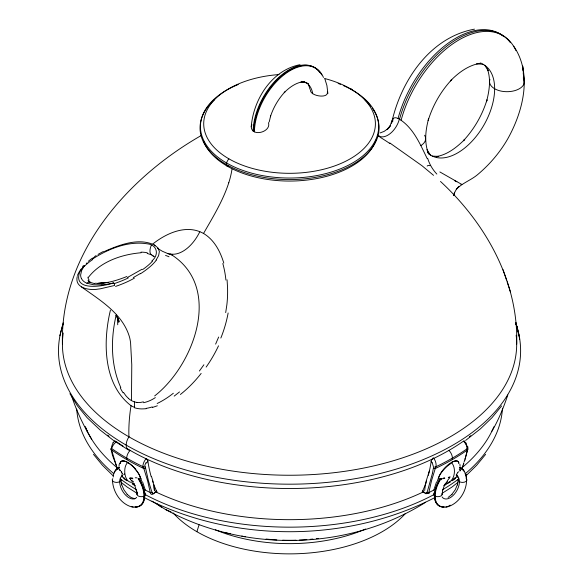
<?xml version="1.0" encoding="UTF-8"?>
<svg xmlns="http://www.w3.org/2000/svg" width="583" height="583" viewBox="0 0 583 583"><rect width="100%" height="100%" fill="white"/><g stroke="black" fill="none" stroke-linecap="round" stroke-linejoin="round"><path stroke-width="0.87" d="M145.546 467.464L145.612 466.531M467.909 447.635L467.858 446.767M62.417 344.108C60.158 253.656 126.897 177.91 201.558 135.329M513.703 46.203C532.826 73.961 522.958 111.768 507.64 139.046C500.025 152.258 490.048 164.027 478.454 173.909C471.713 179.958 462.574 182.763 456.314 189.293L458.872 186.436L456.453 189.154L454.631 192.514L453.836 195.545M118.998 466.407L119.202 464.272L120.761 461.896M268.471 122.612C271.459 132.049 251.776 137.369 251.229 126.773C253.401 99.547 271.758 70.098 300.041 64.691M424.686 490.536L425.379 484.59L426.581 481.055M442.074 494.719L442.657 490.15M251.229 126.773L251.922 124.755M458.26 479.35L457.4 484.932L457.517 484.458L455.148 489.909L451.614 494.683L451.963 494.348L448.123 497.445M432.455 473.279L427.069 492.584A1.749 1.363 9.1 0 0 428.833 492.526L431.507 480.786L435.261 468.535A230.023 132.8 0 0 0 467.544 449.894A1.749 1.319 13.7 0 0 467.836 448.524L465.176 459.083M225.694 312.605L226.867 304.785A102.003 87.858 -74.8 0 0 227.523 287.069L227.071 279.811M432.535 472.879L433.555 467.223L432.156 462.494M310.433 89.935C309.792 96.137 329.001 99.117 327.362 91.771M116.199 314.98C110.632 338.781 110.588 364.973 120.812 387.557M269.186 122.015L270.665 115.82L270.395 116.738C273.354 107.534 278.324 99.015 284.898 91.917L284.205 92.646C289.408 87.384 295.763 82.72 303.284 81.686L300.908 82.094L305.04 82.254L301.622 81.35L308.662 83.595M453.917 195.254L454.638 192.295L453.836 195.502M467.544 449.894L465.365 457.75M433.825 490.019L436.536 481.908M59.881 335.786L63.204 322.851M77.233 276.502C74.325 288.403 89.971 290.662 98.308 289.066A36.926 21.097 -2 0 0 100.444 288.782L114.552 285.481A1.749 0.663 73 0 0 113.751 282.886C104.51 286.049 73.021 292.112 79.507 272.669M110.42 310.192C102.878 341.434 103.023 384.182 131.007 405.666A34.791 25.732 81 0 0 134.484 407.313A34.944 21.731 -69.6 0 0 134.338 401.847A21.287 15.1 75.4 0 1 131.474 400.557L131.773 364.798L130.577 342.76A71.148 41.072 -60 0 0 129.63 337.513C122.94 313.829 100.269 300.311 81.423 286.909M456.686 474.19L457.852 472.419M425.809 482.272L429.35 470.955M465.249 458.136L465.074 458.712M464.957 459.098L464.928 459.87M464.542 460.446L464.87 460.067L464.053 461.991M380.065 132.946L384.08 131.423L387.593 128.938L390.319 125.768L386.886 129.586C392.468 127.101 390.224 114.37 398.051 118.517A11.74 3.782 43.9 0 1 399.311 119.143L399.348 119.172A17.475 10.37 -60.2 0 1 378.753 135.985L379.125 136.203L377.58 135.292M391.543 123.326C400.652 81.263 429.635 37.385 474.496 29.15M196.894 531.703L199.073 524.787M463.747 462.968L463.616 463.354M463.368 464.134L463.245 464.527M228.784 182.749C222.954 200.822 212.919 217.102 203.525 233.47A44.257 34.944 -84.6 0 1 205.267 234.555C214.952 241.158 220.505 252.111 223.792 263.064M463.813 463.376L463.689 463.762M463.565 464.148L461.845 469.104M462.793 465.897L461.729 469.06M507.8 395.026C503.559 407.568 498.603 419.949 491.812 431.34M77.532 275.533L77.823 274.731M442.519 490.711L444.064 486.317L446.469 482.141M218.654 337.04L215.623 344.108M146.683 463.091L147.12 462.151A6.369 3.279 -72.3 0 1 147.645 461.219L147.878 460.861A1.8 0.947 47.8 0 0 146.311 458.85M392.906 119.005L392.658 121.84M122.117 475.313L122.124 473.549M88.507 277.231C100.655 261.497 122.007 254.319 141.159 252.752M203.897 364.776L199.386 371.021M122.707 475.371L122.386 475.692A13.103 7.564 60 0 0 123.093 491.957A13.103 7.564 60 0 0 136.67 497.401M156.076 260.04L158.598 255.726L159.37 251.543L157.986 247.943L154.488 245.02L154.969 245.793M501.62 405.936L491.986 417.69L480.407 428.848L465.598 440.442M485.632 454.339L476.726 465.205L465.999 475.772M458.457 471.705L458.012 472.223M457.014 475.713L456.744 475.699A13.103 7.564 -60 0 1 455.746 492.351A13.103 7.564 -60 0 1 442.082 496.935M151.842 260.98C159.195 255.048 157.505 244.751 147.273 243.811C127.888 240.75 108.256 248.905 92.201 259.209M113.131 442.971C108.081 451.009 115.726 460.818 117.263 469.104M127.735 462.501C122.641 466.976 124.07 482.061 131.547 482.381M452.437 480.523L454.995 478.169M447.248 480.939L449.464 477.892M86.277 263.523L87.049 262.831M141.866 481.398L141.006 479.058A4.919 2.164 -38.7 0 0 140.722 478.76M179.52 391.922L174.179 396.119M426.399 493.582L426.129 493.772A6.012 2.23 66 0 1 422.945 490.558M448.101 482.549C455.046 480.356 456.518 467.588 451.373 462.501M457.99 482.345L451.854 487.126L442.388 493.152M152.914 243.891C166.614 233.018 186.808 223.989 203.525 233.47M154.67 395.923C194.256 364.98 223.442 286.523 170.258 253.962A34.944 20.915 -66.5 0 0 199.845 231.67M469.351 436.776L470.794 435.698M425.495 502.247L424.052 503.275C347.206 550.869 244.576 552.648 165.441 509.462L151.995 501.147M93.36 257.948L94.723 257.037M141.968 269.28L127.444 277.486M451.832 480.829L455.432 478.475M140.182 273.624L133.274 277.595M449.872 482.054L444.02 485.661M448.691 506L450.178 505.14M434.801 497.62C346.535 543.123 232.121 543.116 143.935 497.401M104.539 251.441L105.064 251.186M105.589 250.93C120.441 244.561 138.747 237.572 154.473 245.006M450.105 482.148L445.303 483.795M121.825 461.022L121.862 461.015A13.977 5.05 46.5 0 1 123.421 460.942M157.337 405.783L152.338 407.495M126.839 276.524C116.768 280.532 105.975 283.899 95.007 283.258M445.937 507.283C459.965 504.2 469.104 487.964 465.999 474.3L466.633 480.749L465.999 474.3M143.396 401.847L141.093 402.336A31.795 22.788 78.6 0 1 138.703 402.496L136.867 402.408M113.547 282.93L109.837 283.724A44.104 25.463 0 0 1 101.967 284.817M436.543 156.565C447.708 154.612 456.926 147.164 464.768 139.388L463.361 140.758C474.205 129.113 482.316 115.062 486.98 99.846L486.499 101.748C489.239 91.065 491.243 79.354 487.264 68.721M436.375 156.754L438.715 156.382L432.171 156.12M455.746 460.854L454.288 461.168A13.875 4.868 -45.4 0 0 451.351 462.567M146.195 408.705L143.447 408.865A42.902 32.182 87.7 0 1 134.418 407.736M101.967 284.803L93.572 284.759L86.954 283.214A8.738 4.132 -67.7 0 1 90.722 282.522L94.577 283.615M138.193 478.592L138.047 478.592A21.804 12.593 60 0 1 143.549 500.09A21.804 12.593 60 0 1 131.364 506.379M482.986 64.174L476.442 63.911L481.121 63.153C468.994 64.822 458.77 72.387 450.389 80.899L451.796 79.528C440.952 91.174 432.841 105.232 428.177 120.448L428.658 118.538C425.51 130.053 424.038 142.697 428.658 154.029L426.967 149.598L430.465 155.136L427.951 152.695M123.363 460.854L124.82 461.168M132.246 483.606L134.586 483.89M132.581 478.067L130.104 477.754L129.608 478.337M225.643 532.833L230.329 533.78M241.799 536.083L245.297 536.79M172.189 254.96L170.498 254.545A86.473 49.927 -60 0 1 168.618 253.948L162.373 251.258L157.446 248.3M147.171 253.423L151.143 254.698A8.847 3.76 10.6 0 1 152.294 255.288L154.174 256.651M134.833 498.778L130.986 497.445L127.145 494.348L127.502 494.683L123.96 489.909L121.592 484.458M133.172 507.283C121.155 504.761 113.16 492.482 112.475 480.749M170.987 511.874L165.441 509.462M132.166 483.875L135.088 485.661M137.071 493.32L127.254 487.126L121.118 482.345M128.049 449.719L113.51 440.442L100.196 430.079L87.122 417.69L77.488 405.936L69.902 393.693M123.698 478.49L127.276 480.829M389.823 142.952L422.005 165.74L433.555 175.337M161.491 507.188L156.543 503.552M439.859 171.941L461.291 184.155M90.591 282.617L89.746 282.034A5.028 1.866 13.7 0 0 90.722 282.522M510.438 42.719A87.363 50.437 -60 0 0 451.57 42.625A87.363 50.437 -60 0 0 399.53 119.275L399.515 119.267A11.726 3.775 43.9 0 1 401.111 120.273C414.185 129.499 420.379 144.817 427.23 158.612M107.6 435.158L109.036 436.237M152.71 493.582L153.008 493.786A6.012 2.23 -66 0 0 156.164 490.558M437.25 481.398L438.11 479.058A4.919 2.164 38.7 0 1 438.394 478.76A13.977 5.495 -47.6 0 1 449.121 463.995A13.977 5.495 -47.6 0 1 458.872 463.594M132.931 466.378L130.978 464.724A13.868 4.861 45.4 0 0 124.849 461.219M124.121 478.169L126.671 480.523M128.471 398.386L127.371 397.329A25.579 18.423 76.5 0 1 125.79 395.617L123.501 392.395M131.62 480.72L130.308 479.357M440.478 181.451C485.442 222.954 518.63 281.523 516.691 344.108M113.109 475.772L102.382 465.205L93.477 454.339M88.587 281.144L88.055 280.285M466.407 443.474L465.708 442.686A6.369 3.935 46.6 0 0 464.877 441.929L464.513 441.644A1.8 0.758 -56.8 0 0 463.609 441.061A225.417 130.14 0 0 1 127.247 448.684M484.692 65.158L488.19 70.696L487.344 68.481M132.64 482.141L135.045 486.317L137.107 493.466L136.451 490.15M456.737 474.817L456.963 475.247M91.713 439.305C83.486 425.575 76.533 411.088 71.592 395.842M115.93 315.454L119.165 321.452L117.686 317.742M81.35 278.404L80.95 277.326A24.114 13.919 0 0 1 80.651 274.921L81.598 270.578L84.251 265.855A1.749 1.261 42.4 0 0 82.742 267.116M85.22 426.472L87.297 431.34M142.58 481.908L145.284 490.019M143.848 468.535L147.608 480.786L150.276 492.526A1.749 1.363 -9.1 0 0 152.039 492.584L148.468 480.946L145.633 468.36A1.749 1.188 -19.8 0 1 143.848 468.535A230.023 132.8 0 0 1 111.564 449.894A1.749 1.319 -13.8 0 1 111.273 448.524M151.427 476.289L153.3 482.272M117.38 469.053L111.564 449.894M507.101 281.793L510.613 292.345M503.042 269.652L506.489 280.015M324.913 79.055L326.903 85.497L327.879 93.535M308.575 84.739L310.003 89.345M117.3 317.203L118.808 322.268L117.97 318.209M519.73 339.153L515.904 322.851L517.77 329.912M515.904 322.851L519.227 335.786M120.849 479.35L121.716 484.932M153.737 484.597L154.422 490.536L154.072 486.521M136.59 490.711L137.034 494.719M524.008 79.31L522.689 66.054L523.046 70.448M459.907 464.272L460.111 466.407M523.257 73.086L524.117 83.624M117.38 316.693L117.751 324.767M253.729 131.525A50.67 29.252 -60 0 1 281.851 75.615A50.67 29.252 -60 0 1 321.801 74.915M253.124 131.124A50.619 29.23 -60 0 1 279.964 76.351A50.619 29.23 -60 0 1 319.914 72.642M304.392 81.999A33.195 19.166 -60 0 1 312.707 93.71M372.318 108.212A89.512 51.683 0 0 1 281.174 179.36A89.512 51.683 0 0 1 214.602 99.649M365.096 100.181A89.512 51.683 0 0 1 370.744 106.142M375.948 140.015A88.033 50.823 0 0 1 290.516 181.058A88.033 50.823 0 0 1 203.554 141.101M228.74 166.213A8.738 5.043 -60 0 1 227.304 166.177A3.498 2.019 -60 0 1 226.539 162.97A8.738 5.043 -60 0 1 228.857 158.802M343.467 85.621A89.119 51.45 0 0 1 354.617 161.746A89.119 51.45 0 0 1 222.312 160.354A89.119 51.45 0 0 1 238.272 84.506M338.147 83.456A89.119 51.45 0 0 1 340.457 84.353M352.751 90.613A3.498 2.019 -60 0 0 352.569 90.205A8.738 5.043 -60 0 0 350.252 88.711M324.563 78.501A85.847 49.562 0 0 1 351.615 158A85.847 49.562 0 0 1 212.839 145.99A85.847 49.562 0 0 1 279.053 74.566M138.528 478.585A21.841 12.607 60 0 1 134.986 506.933M114.319 472.849A21.841 12.607 60 0 1 119.355 467.515M144.824 492.679A4.365 2.521 0 0 1 144.438 495.914A4.365 2.521 0 0 1 138.841 496.25A4.365 2.521 0 0 1 137.318 493.123M139.884 478.344A4.788 0.554 -4.7 0 1 140.379 478.388M139.038 478.585A21.804 12.593 60 0 1 135.358 506.678M115.689 470.634A21.804 12.593 60 0 1 118.684 467.785M140.095 477.812A4.832 1.895 -26.2 0 1 140.882 478.723M135.088 469.082A13.97 5.436 45.8 0 1 140.787 478.913M120.244 463.594A13.977 5.495 47.6 0 1 129.987 463.995A13.977 5.495 47.6 0 1 140.663 478.811M464.33 471.756A21.841 12.607 -60 0 0 459.754 467.515A4.81 2.31 -41.3 0 1 459.958 467.726A5.83 2.762 -34.3 0 1 459.258 469.774M444.122 506.933A21.841 12.607 -60 0 1 440.58 478.585L440.107 478.585A21.804 12.593 -60 0 0 443.75 506.678M459.491 467.377A21.804 12.593 -60 0 1 463.419 470.634M466.152 478.497A4.365 2.521 0 0 1 462.858 482.411A4.365 2.521 0 0 1 458.559 478.832M136.961 477.82A5.83 0.561 1.9 0 1 135.241 477.754M113.189 477.025A21.804 12.593 60 0 1 119.143 467.719A5.83 2.777 24.2 0 0 119.092 469.526M132.888 478.796A8.658 1.844 4.9 0 1 130.847 478.337M130.556 479.182A3.447 1.632 39.4 0 1 129.914 478.366M132.035 481.303A19.173 14.48 67.2 0 1 131.547 480.858M133.471 481.74A15.515 11.806 67.8 0 1 132.326 480.771M119.158 467.734A4.81 2.281 35.7 0 1 119.245 467.661M123.756 474.657A15.515 1.734 -35.3 0 1 124.507 473.899M121.213 472.099A2.784 0.78 54.8 0 1 122.343 473.44M119.515 470.036A6.034 0.517 52.1 0 1 120.127 470.663M121.825 472.084A9.335 1.8 43.3 0 1 121.184 471.348M120.63 470.831A8.65 3.279 33.4 0 1 119.799 469.716M459.965 467.719A21.804 12.593 -60 0 1 465.569 474.547M447.751 506.379A21.804 12.593 -60 0 1 435.559 500.09A21.804 12.593 -60 0 1 441.134 478.592M438.197 478.993A13.97 4.912 -45.4 0 1 451.111 463.354M460.475 469.541A8.658 4.001 -26 0 1 459.951 470.649M460.49 470.138A9.262 2.9 -37.5 0 1 459.892 471.1M456.759 474.693A3.447 1.013 -54.7 0 1 456.431 474.526M456.562 475.05A19.173 2.347 28.3 0 1 456.678 475.203M456.766 475.218A15.515 1.88 28.9 0 1 456.117 475.123M439.414 478.76A4.81 0.364 -1.4 0 1 438.802 478.716M444.793 478.439A5.83 1.414 -4.4 0 1 440.974 478.716M440.478 479.605A4.832 0.7 6 0 1 441.55 479.656M447.504 481.376A15.515 12.622 -74.3 0 1 446.483 482.214M448.786 477.594A2.784 1.319 -38.5 0 1 449.544 477.827M448.283 477.521A6.034 2.31 -27.3 0 1 448.961 477.499M448.976 477.04A9.335 1.385 -15 0 1 450.236 476.96M444.618 477.769A8.65 0.641 -7.9 0 1 443.619 477.922M132.888 466.495A13.999 5.174 45.8 0 1 135.322 468.929M455.68 460.949A13.999 5.058 -46.5 0 1 457.254 461.058M457.174 461.16A13.97 5.109 -47.7 0 1 458.836 462.968M493.888 426.771A210.193 121.351 0 0 1 462.246 467.5M423.2 491.986A210.193 121.351 0 0 1 155.909 491.986A1.771 0.576 37.5 0 0 156.798 491.651M116.862 467.5A210.193 121.351 0 0 1 85.57 427.587M155.442 491.746A7.39 2.981 -64.9 0 1 150.319 492.467M457.684 476.1A219.864 126.941 0 0 1 453.596 478.825M434.393 489.807A219.864 126.941 0 0 1 428.833 492.526M150.276 492.526A219.864 126.941 0 0 1 144.722 489.807M124.135 477.922A219.864 126.941 0 0 1 121.424 476.1M156.827 491.615A176.343 90.613 -64.9 0 1 152.535 481.048M151.165 476.603A176.343 90.613 -64.9 0 1 147.856 460.876M152.855 493.393A6.566 3.52 -63.4 0 1 152.462 492.205M145.415 468.499A6.187 4.278 -44.4 0 1 145.225 467.595M143.607 468.725A7.287 4.912 -47.7 0 1 143.163 467.151M142.937 467.493A7.404 4.117 -63.2 0 1 146.231 458.624M467.719 448.342A230.314 132.975 0 0 1 435.508 466.939M143.6 466.939A230.314 132.975 0 0 1 111.389 448.342M122.984 446.061A225.417 130.14 0 0 1 116.163 441.535M144.657 467.223A5.633 2.937 -63.2 0 1 146.085 462.538M122.16 477.098A7.39 4.023 -76.7 0 1 121.461 475.99M111.244 450.251A7.287 4.168 -59 0 1 110.821 448.742M114.618 441.659A1.778 0.751 57.1 0 1 115.135 440.879M111.849 448.159A7.404 3.76 -47 0 1 115.93 442.133M112.898 442.767A6.551 4.307 -46.7 0 1 114.436 441.397M457.976 476.894A7.39 5.356 53.5 0 1 456.904 477.309M467.406 447.234A6.187 2.631 72.4 0 1 467.406 448.065M467.1 447.904A7.287 3.316 70.1 0 1 467.07 449.376M463.529 441.265A7.404 4.416 56.7 0 1 467.129 448.101M465.912 443.845A5.633 3.549 56.5 0 1 467.172 446.6M422.966 492.081A1.771 0.576 -37.7 0 1 422.318 491.651A176.343 90.613 64.9 0 0 425.933 482.899M428.308 475.305A176.343 90.613 64.9 0 0 431.252 460.876A1.778 0.94 -47.7 0 1 432.797 458.85M429.38 493.174A7.39 4.249 42.9 0 1 423.579 492.118M426.647 492.205A6.566 3.52 63.4 0 1 426.253 493.393M435.261 468.535A1.749 1.188 19.8 0 1 433.475 468.36M434.976 466.691A7.287 4.241 61 0 1 434.903 468.251M433.184 457.699A7.404 4.606 74.3 0 1 435.909 467.275M431.077 461.211A6.551 3.09 71.4 0 1 431.894 462.734M126.905 459.681A7.433 4.292 -60 0 1 130.162 450.397A10.487 6.056 -60 0 1 128.945 436.835M134.964 485.559A7.433 4.292 -60 0 1 134.09 484.065M120.287 462.902A13.977 5.109 47.7 0 1 121.934 461.16M448.946 450.397A7.433 4.292 60 0 1 452.204 459.681M445.026 484.065A7.433 4.292 60 0 1 443.896 485.763M318.311 538.386A126.045 72.773 0 0 1 316.511 538.619M312.903 539.042A126.045 72.773 0 0 1 310.185 539.319M306.869 539.61A126.045 72.773 0 0 1 299.385 540.084M296.04 540.208A126.045 72.773 0 0 1 282.653 540.193M276.808 539.931A126.045 72.773 0 0 1 266.045 539.027M365.621 529.007A126.802 73.21 0 0 1 215.397 529.816M405.542 513.412A131.044 75.659 0 0 1 288.957 553.865A131.044 75.659 0 0 1 173.013 512.8M502.466 408.217A213.028 122.991 0 0 1 465.045 473.899M458.712 478.927A213.028 122.991 0 0 1 442.526 489.764M433.825 494.668A213.028 122.991 0 0 1 145.67 494.865M136.582 489.771A213.028 122.991 0 0 1 120.601 479.088M113.729 473.615A213.028 122.991 0 0 1 76.701 409.113M515.962 324.155A231.057 133.398 0 0 1 289.554 484.181A231.057 133.398 0 0 1 63.146 324.155M516.166 335.189A227.137 131.139 0 0 1 287.667 475.24A227.137 131.139 0 0 1 63.234 333.017M128.916 436.856A155.901 90.015 -60 0 1 131.029 405.659M128.275 277.945A87.355 44.855 -2.6 0 1 114.516 283.527M134.382 278.149A86.823 46.072 -3.3 0 1 115.565 286.413M84.659 266.023A85.249 51.916 5.7 0 1 92.733 259.515M79.47 272.662A54.569 31.504 0 0 1 84.324 265.877M151.143 254.698A8.738 4.329 -66.2 0 1 151.318 245.239M152.498 261.133A86.044 45.204 -1.4 0 1 142.631 269.55M156.346 260.098A71.556 39.046 -1.7 0 1 149.496 267.167A98.877 53.352 -2.6 0 1 140.467 273.755M88.303 261.315A94.686 58.985 5 0 1 92.566 258.065M94.737 256.476A105.88 65.07 3.9 0 1 96.137 255.58M98.046 254.407A105.88 65.07 3.9 0 1 103.57 251.375M77.984 274.258A54.656 32.867 0.7 0 1 81.358 268.85M86.889 283.265A14.947 8.628 0 0 1 81.401 278.397M152.09 255.347A9.787 4.154 10.7 0 1 153.985 256.768M89.797 282.026A5.298 1.946 13.8 0 1 88.638 281.144M89.25 280.212A20.784 8.512 6.4 0 1 87.946 277.18M140.991 252.162A18.029 11.186 9.4 0 1 147.353 252.811M167.897 253.365A21.454 8.599 48.1 0 1 170.411 254.348M165.557 255.463A33.544 14.24 50.4 0 1 169.012 256.79M123.071 392.825A40.307 31.212 79.9 0 1 120.302 387.914M131.466 400.601A21.214 15.092 75.6 0 1 128.457 398.422M136.867 402.387A23.451 16.681 75.9 0 1 134.338 401.811M155.333 397.606A59.874 42.85 83.5 0 1 143.535 402.693M378.914 136.458A25.725 2.623 33.6 0 1 379.846 136.983M380.473 137.464A25.739 2.339 34.3 0 1 389.838 143.491M401.111 120.28A87.224 50.357 -60 0 1 457.568 40.723A87.224 50.357 -60 0 1 515.991 50.648M427.164 166.097A85.599 11.886 55.7 0 1 430.13 165.703M424.606 135.271A17.475 10.086 0 0 1 420.839 145.619M436.842 174.069A121.65 69.545 -31.2 0 1 427.682 158.387M461.823 184.388A24.552 1.501 23.4 0 1 460.949 184.286M456.853 181.758A15.96 0.845 26.8 0 1 454.849 180.839M481.973 63.838A52.419 30.265 -60 0 1 483.948 125.002A52.419 30.265 -60 0 1 429.977 154.641M523.264 77.933A17.475 10.086 0 0 1 508.332 91.669A17.475 10.086 0 0 1 489.946 79.412M222.815 263.523A87.793 73.035 -77.8 0 1 225.912 280.066M228.135 312.976A109.356 93.054 -75 0 1 220.84 338.045M218.516 345.821A114.217 89.68 -74.1 0 1 206.142 367.079M201.15 373.426A113.605 79.711 -70.5 0 1 180.38 394.487M173.348 393.248A96.698 64.502 -68.4 0 1 157.177 403.487M152.265 406.905A63.766 47.077 -82.1 0 1 146.187 408.37M231.998 169.143A64.502 37.239 -60 0 1 228.784 182.749M254.407 131.86A50.619 29.23 -60 0 1 283.768 74.988A50.619 29.23 -60 0 1 323.448 77.444M398.051 118.517A87.224 50.357 -60 0 1 445.485 45.19A87.224 50.357 -60 0 1 503.566 36.423M442.009 493.466A4.365 2.521 0 0 1 437.206 496.665A4.365 2.521 0 0 1 434.109 492.824M120.404 478.672A4.365 2.521 0 0 1 116.571 482.418A4.365 2.521 0 0 1 112.796 478.65M107.942 282.398L98.177 283.367L107.942 282.398"/></g></svg>
